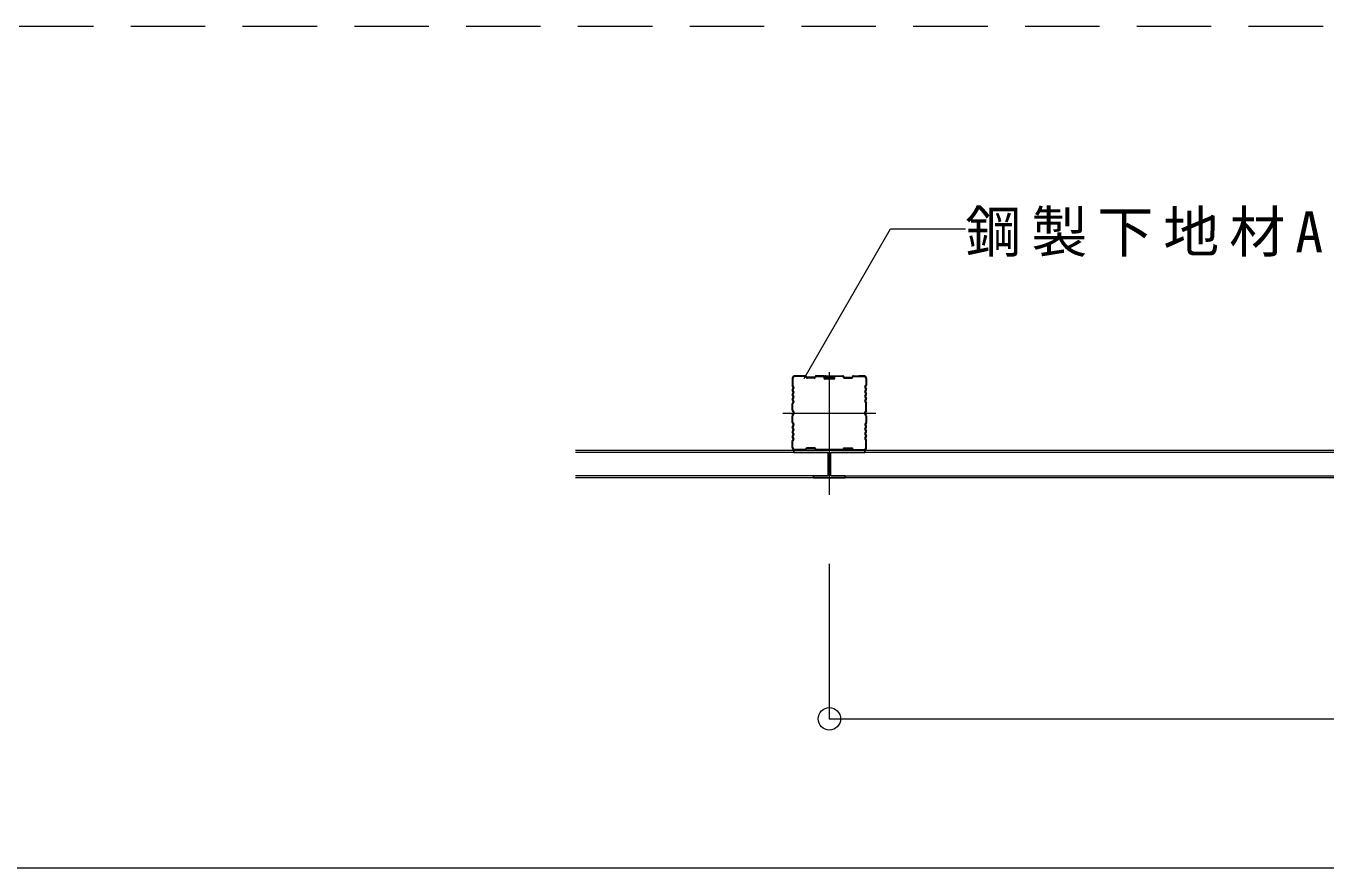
# Model space of a CAD drawing. Units: millimetres on the paper, with parts at other scales. Extents: x -195 to 195, y -140 to 138.
# Drawn here: x -97.81 to -62.92, y -65.29 to -42.71 of the extents above; entities that cross this region are included whole.
import ezdxf

# ---------------------------------------------------------------- set-up
doc = ezdxf.new("R2010")
doc.units = ezdxf.units.MM
doc.header["$PDMODE"] = 32
doc.header["$PDSIZE"] = 0.6
for name, pattern in [('CHAIN1', [8, 5, -1, 1, -1]), ('DASHED1', [1.8, 1.2, -0.6]), ('DASHED2', [3, 2, -1])]:
    doc.linetypes.add(name, pattern=pattern)
for name, color, linetype, lineweight in [('5-0_中心線', 4, 'CHAIN1', 9), ('5-2_メインジョイナー', 3, 'Continuous', 18), ('5-3_クロスジョイナー', 2, 'Continuous', 25), ('5-4_野縁', 4, 'DASHED1', 9), ('5-5_寸法', 4, 'Continuous', 9), ('5-6_文字・矢印', 7, 'Continuous', 18), ('F-3_クロスジョイナー', 3, 'Continuous', 18)]:
    doc.layers.add(name, color=color, linetype=linetype, lineweight=lineweight)
doc.styles.add('ＭＳ ゴシック', font='')
doc.styles.get('ＭＳ ゴシック').set_extended_font_data('MS Gothic')

msp = doc.modelspace()

# ---------------------------------------------------------------- linework, layer by layer
at = {"layer": '5-0_中心線'}
for p, q in [((-76.25, -54.338), (-76.25, -51.988)), ((-77.5, -53.088), (-75, -53.088)), ((-76.25, -55.279), (-76.25, -53.58))]:
    msp.add_line(p, q, dxfattribs=at)
at = {"layer": '5-2_メインジョイナー'}
for p, q in [((-83.066, -54.088), (-31.7, -54.088)), ((-77.2, -54.148), (-83.066, -54.148)), ((-31.7, -54.148), (-75.3, -54.148)), ((-76.675, -54.773), (-83.066, -54.773)), ((-75.825, -54.773), (-31.175, -54.773)), ((-31.175, -54.823), (-83.066, -54.823))]:
    msp.add_line(p, q, dxfattribs=at)
at = {"layer": '5-3_クロスジョイナー'}
for p, q in [((-77.2, -54.088), (-77.2, -54.148)), ((-77.2, -54.148), (-76.93, -54.148)), ((-76.92, -54.148), (-76.305, -54.148)), ((-76.28, -54.173), (-76.28, -54.748)), ((-76.22, -54.748), (-76.22, -54.173)), ((-76.195, -54.148), (-75.58, -54.148)), ((-75.57, -54.148), (-75.3, -54.148)), ((-75.3, -54.148), (-75.3, -54.088)), ((-76.675, -54.773), (-76.675, -54.823)), ((-76.305, -54.773), (-76.675, -54.773)), ((-76.195, -54.773), (-75.825, -54.773)), ((-76.275, -54.823), (-76.225, -54.823))]:
    msp.add_line(p, q, dxfattribs=at)
for points in [[(-76.93, -54.148), (-76.925, -54.138), (-76.92, -54.148)], [(-75.57, -54.148), (-75.575, -54.138), (-75.58, -54.148)], [(-76.675, -54.823), (-75.825, -54.823), (-75.825, -54.773)]]:
    msp.add_lwpolyline(points, dxfattribs=at)
for centre, start, end in [((-76.305, -54.173), 0, 90), ((-76.195, -54.173), 90, 180), ((-76.305, -54.748), 270, 0), ((-76.195, -54.748), 180, 270)]:
    msp.add_arc(centre, 0.025, start, end, dxfattribs=at)
at = {"layer": '5-4_野縁'}
for p, q in [((-77.25, -52.163), (-77.25, -52.338)), ((-77.25, -52.163), (-77.25, -52.338)), ((-77.228, -52.163), (-77.228, -52.338)), ((-76.897, -52.088), (-77.175, -52.088)), ((-76.897, -52.11), (-77.175, -52.11)), ((-76.885, -52.118), (-76.879, -52.13)), ((-76.865, -52.108), (-76.859, -52.119)), ((-76.655, -52.128), (-76.845, -52.128)), ((-76.655, -52.15), (-76.845, -52.15)), ((-76.635, -52.108), (-76.641, -52.119)), ((-76.615, -52.118), (-76.621, -52.13)), ((-76.604, -52.11), (-76.414, -52.11)), ((-76.414, -52.088), (-76.603, -52.088)), ((-76.4, -52.124), (-76.4, -52.141)), ((-76.378, -52.141), (-76.378, -52.124)), ((-76.364, -52.155), (-76.134, -52.155)), ((-76.134, -52.178), (-76.364, -52.178)), ((-76.344, -52.088), (-75.897, -52.088)), ((-75.897, -52.11), (-76.344, -52.11)), ((-76.134, -52.133), (-76.344, -52.133)), ((-76.335, -52.11), (-76.335, -52.133)), ((-76.143, -52.133), (-76.143, -52.155)), ((-75.866, -52.122), (-75.887, -52.128)), ((-75.885, -52.118), (-75.879, -52.13)), ((-75.865, -52.108), (-75.859, -52.119)), ((-75.845, -52.128), (-75.655, -52.128)), ((-75.845, -52.15), (-75.655, -52.15)), ((-75.635, -52.108), (-75.641, -52.119)), ((-75.615, -52.118), (-75.621, -52.13)), ((-75.603, -52.088), (-75.324, -52.088)), ((-75.603, -52.11), (-75.324, -52.11)), ((-75.325, -52.088), (-75.464, -52.088)), ((-75.273, -52.163), (-75.273, -52.338)), ((-75.25, -52.163), (-75.25, -52.338)), ((-75.25, -52.163), (-75.25, -52.338)), ((-77.222, -52.398), (-77.247, -52.35)), ((-77.222, -52.398), (-77.247, -52.35)), ((-77.222, -52.402), (-77.247, -52.45)), ((-77.222, -52.402), (-77.247, -52.45)), ((-77.222, -52.523), (-77.247, -52.475)), ((-77.222, -52.523), (-77.247, -52.475)), ((-77.222, -52.527), (-77.247, -52.575)), ((-77.222, -52.527), (-77.247, -52.575)), ((-77.222, -52.648), (-77.247, -52.6)), ((-77.222, -52.648), (-77.247, -52.6)), ((-77.222, -52.652), (-77.247, -52.7)), ((-77.222, -52.652), (-77.247, -52.7)), ((-77.202, -52.387), (-77.227, -52.339)), ((-77.202, -52.413), (-77.227, -52.461)), ((-77.202, -52.512), (-77.227, -52.465)), ((-77.202, -52.538), (-77.227, -52.586)), ((-77.202, -52.637), (-77.227, -52.589)), ((-77.202, -52.663), (-77.227, -52.711)), ((-75.298, -52.387), (-75.273, -52.339)), ((-75.298, -52.413), (-75.273, -52.461)), ((-75.298, -52.512), (-75.273, -52.464)), ((-75.298, -52.538), (-75.273, -52.586)), ((-75.298, -52.637), (-75.273, -52.589)), ((-75.298, -52.663), (-75.273, -52.711)), ((-75.278, -52.398), (-75.253, -52.35)), ((-75.278, -52.398), (-75.253, -52.35)), ((-75.278, -52.402), (-75.253, -52.45)), ((-75.278, -52.402), (-75.253, -52.45)), ((-75.278, -52.523), (-75.253, -52.475)), ((-75.278, -52.523), (-75.253, -52.475)), ((-75.278, -52.527), (-75.253, -52.575)), ((-75.278, -52.527), (-75.253, -52.575)), ((-75.278, -52.648), (-75.253, -52.6)), ((-75.278, -52.648), (-75.253, -52.6)), ((-75.278, -52.652), (-75.253, -52.7)), ((-75.278, -52.652), (-75.253, -52.7)), ((-77.25, -53.013), (-77.25, -52.838)), ((-77.222, -52.773), (-77.247, -52.725)), ((-77.222, -52.773), (-77.247, -52.725)), ((-77.222, -52.777), (-77.247, -52.825)), ((-77.222, -52.777), (-77.247, -52.825)), ((-77.246, -53.026), (-77.212, -53.085)), ((-77.228, -53.013), (-77.228, -52.838)), ((-77.202, -52.762), (-77.227, -52.714)), ((-77.202, -52.788), (-77.227, -52.836)), ((-77.227, -53.015), (-77.193, -53.074)), ((-75.273, -53.015), (-75.307, -53.074)), ((-75.298, -52.762), (-75.273, -52.714)), ((-75.298, -52.788), (-75.273, -52.836)), ((-75.298, -52.788), (-75.273, -52.836)), ((-75.254, -53.026), (-75.288, -53.085)), ((-75.278, -52.773), (-75.253, -52.725)), ((-75.278, -52.773), (-75.253, -52.725)), ((-75.278, -52.777), (-75.253, -52.825)), ((-75.278, -52.777), (-75.253, -52.825)), ((-75.273, -53.013), (-75.273, -52.838)), ((-75.25, -53.013), (-75.25, -52.838)), ((-77.25, -53.338), (-77.25, -53.163)), ((-77.247, -53.349), (-77.222, -53.397)), ((-77.246, -53.149), (-77.212, -53.09)), ((-77.228, -53.338), (-77.228, -53.163)), ((-77.227, -53.161), (-77.193, -53.101)), ((-77.227, -53.339), (-77.202, -53.387)), ((-77.217, -53.088), (-77.19, -53.088)), ((-75.273, -53.161), (-75.307, -53.101)), ((-75.273, -53.339), (-75.298, -53.387)), ((-75.273, -53.339), (-75.298, -53.387)), ((-75.254, -53.149), (-75.288, -53.09)), ((-75.253, -53.349), (-75.278, -53.397)), ((-75.273, -53.163), (-75.273, -53.338)), ((-75.25, -53.163), (-75.25, -53.325)), ((-75.25, -53.175), (-75.25, -53.338)), ((-77.222, -53.402), (-77.247, -53.45)), ((-77.222, -53.522), (-77.247, -53.475)), ((-77.222, -53.527), (-77.247, -53.575)), ((-77.222, -53.647), (-77.247, -53.6)), ((-77.222, -53.652), (-77.247, -53.7)), ((-77.222, -53.772), (-77.247, -53.725)), ((-77.202, -53.412), (-77.227, -53.46)), ((-77.202, -53.512), (-77.227, -53.464)), ((-77.202, -53.537), (-77.227, -53.585)), ((-77.202, -53.637), (-77.227, -53.589)), ((-77.202, -53.662), (-77.227, -53.71)), ((-77.202, -53.762), (-77.227, -53.714)), ((-75.298, -53.412), (-75.273, -53.46)), ((-75.298, -53.512), (-75.273, -53.464)), ((-75.298, -53.537), (-75.273, -53.585)), ((-75.298, -53.637), (-75.273, -53.589)), ((-75.298, -53.662), (-75.273, -53.71)), ((-75.298, -53.762), (-75.273, -53.714)), ((-75.278, -53.402), (-75.253, -53.45)), ((-75.278, -53.522), (-75.253, -53.475)), ((-75.278, -53.527), (-75.253, -53.575)), ((-75.278, -53.647), (-75.253, -53.6)), ((-75.278, -53.652), (-75.253, -53.7)), ((-75.278, -53.772), (-75.253, -53.725)), ((-77.25, -54.013), (-77.25, -53.838)), ((-77.25, -54.013), (-77.25, -53.863)), ((-77.222, -53.777), (-77.247, -53.825)), ((-77.228, -54.013), (-77.228, -53.837)), ((-77.202, -53.787), (-77.227, -53.835)), ((-76.903, -54.065), (-77.175, -54.065)), ((-76.867, -54.059), (-76.868, -54.061)), ((-76.647, -54.025), (-76.853, -54.025)), ((-76.647, -54.048), (-76.853, -54.048)), ((-76.633, -54.059), (-76.632, -54.061)), ((-75.897, -54.065), (-76.597, -54.065)), ((-75.879, -54.046), (-75.885, -54.058)), ((-75.859, -54.056), (-75.865, -54.068)), ((-75.845, -54.025), (-75.655, -54.025)), ((-75.845, -54.048), (-75.655, -54.048)), ((-75.635, -54.068), (-75.641, -54.056)), ((-75.615, -54.058), (-75.621, -54.046)), ((-75.603, -54.065), (-75.323, -54.065)), ((-75.298, -53.787), (-75.273, -53.835)), ((-75.278, -53.777), (-75.253, -53.825)), ((-75.273, -54.013), (-75.273, -53.838)), ((-75.25, -54.013), (-75.25, -53.838)), ((-75.25, -54.013), (-75.25, -53.863)), ((-77.25, -54.088), (-77.25, -54.088)), ((-77.176, -54.088), (-77.035, -54.088)), ((-76.903, -54.088), (-77.175, -54.088)), ((-75.897, -54.088), (-76.597, -54.088)), ((-75.603, -54.088), (-75.323, -54.088))]:
    msp.add_line(p, q, dxfattribs=at)
for centre, radius, start, end in [((-77.175, -52.163), 0.075, 90, 180), ((-77.175, -52.163), 0.0525, 90, 180), ((-76.897, -52.124), 0.0365, 27, 90), ((-76.897, -52.124), 0.014, 27, 90), ((-76.845, -52.113), 0.0375, 207, 270), ((-76.845, -52.113), 0.015, 207, 270), ((-76.655, -52.113), 0.015, 270, 333), ((-76.655, -52.113), 0.0375, 270, 333), ((-76.603, -52.124), 0.0365, 90, 153), ((-76.603, -52.124), 0.014, 90, 153), ((-76.414, -52.124), 0.0365, 0, 90), ((-76.414, -52.124), 0.014, 0, 90), ((-76.364, -52.141), 0.0365, 180, 270), ((-76.344, -52.121), 0.0337, 90, 180), ((-76.344, -52.121), 0.0337, 180, 270), ((-76.364, -52.141), 0.014, 180, 270), ((-76.344, -52.121), 0.0113, 90, 180), ((-76.344, -52.121), 0.0113, 180, 270), ((-76.134, -52.144), 0.0338, 0, 90), ((-76.134, -52.144), 0.0113, 0, 90), ((-76.134, -52.144), 0.0338, 270, 0), ((-76.134, -52.144), 0.0113, 270, 0), ((-75.897, -52.124), 0.0365, 27, 90), ((-75.897, -52.124), 0.014, 27, 90), ((-75.845, -52.113), 0.0375, 207, 270), ((-75.845, -52.113), 0.015, 207, 270), ((-75.655, -52.113), 0.015, 270, 333), ((-75.655, -52.113), 0.0375, 270, 333), ((-75.603, -52.124), 0.0365, 90, 153), ((-75.603, -52.124), 0.014, 90, 153), ((-75.325, -52.163), 0.075, 0, 90), ((-75.325, -52.163), 0.0525, 0, 90), ((-77.224, -52.338), 0.0265, 180, 207.4785), ((-77.224, -52.338), 0.0265, 180, 207.4785), ((-77.224, -52.463), 0.0265, 152.5215, 207.4785), ((-77.224, -52.463), 0.0265, 152.5215, 207.4785), ((-77.224, -52.588), 0.0265, 152.5215, 207.4785), ((-77.224, -52.588), 0.0265, 152.5215, 207.4785), ((-77.224, -52.338), 0.004, 180, 207.4785), ((-77.224, -52.463), 0.004, 152.5215, 207.4785), ((-77.224, -52.588), 0.004, 152.5215, 207.4785), ((-77.227, -52.4), 0.005, 332.5215, 27.4785), ((-77.227, -52.4), 0.005, 332.5215, 27.4785), ((-77.227, -52.525), 0.005, 332.5215, 27.4785), ((-77.227, -52.525), 0.005, 332.5215, 27.4785), ((-77.227, -52.65), 0.005, 332.5215, 27.4785), ((-77.227, -52.65), 0.005, 332.5215, 27.4785), ((-77.227, -52.4), 0.0275, 332.5215, 27.4785), ((-77.227, -52.525), 0.0275, 332.5215, 27.4785), ((-77.227, -52.65), 0.0275, 332.5215, 27.4785), ((-75.273, -52.4), 0.0275, 152.5215, 207.4785), ((-75.273, -52.525), 0.0275, 152.5215, 207.4785), ((-75.273, -52.65), 0.0275, 152.5215, 207.4785), ((-75.273, -52.4), 0.005, 152.5215, 207.4785), ((-75.273, -52.4), 0.005, 152.5215, 207.4785), ((-75.273, -52.525), 0.005, 152.5215, 207.4785), ((-75.273, -52.525), 0.005, 152.5215, 207.4785), ((-75.273, -52.65), 0.005, 152.5215, 207.4785), ((-75.273, -52.65), 0.005, 152.5215, 207.4785), ((-75.277, -52.338), 0.004, 332.5215, 0), ((-75.277, -52.463), 0.004, 332.5215, 27.4785), ((-75.277, -52.588), 0.004, 332.5215, 27.4785), ((-75.277, -52.338), 0.0265, 332.5215, 0), ((-75.277, -52.338), 0.0265, 332.5215, 0), ((-75.277, -52.463), 0.0265, 332.5215, 27.4785), ((-75.277, -52.463), 0.0265, 332.5215, 27.4785), ((-75.277, -52.588), 0.0265, 332.5215, 27.4785), ((-75.277, -52.588), 0.0265, 332.5215, 27.4785), ((-77.224, -52.713), 0.0265, 152.5215, 207.4785), ((-77.224, -52.713), 0.0265, 152.5215, 207.4785), ((-77.224, -52.838), 0.0265, 152.5215, 180), ((-77.224, -52.838), 0.0265, 152.5215, 180), ((-77.224, -53.013), 0.0265, 180, 210.052), ((-77.224, -52.713), 0.004, 152.5215, 207.4785), ((-77.224, -52.838), 0.004, 152.5215, 180), ((-77.224, -53.013), 0.004, 180, 210.052), ((-77.227, -52.775), 0.005, 332.5215, 27.4785), ((-77.227, -52.775), 0.005, 332.5215, 27.4785), ((-77.227, -52.775), 0.0275, 332.5215, 27.4785), ((-75.273, -52.775), 0.0275, 152.5215, 207.4785), ((-75.273, -52.775), 0.005, 152.5215, 207.4785), ((-75.273, -52.775), 0.005, 152.5215, 207.4785), ((-75.277, -53.013), 0.004, 329.9479, 360), ((-75.277, -52.713), 0.004, 332.5215, 27.4785), ((-75.277, -52.838), 0.004, 0, 27.4785), ((-75.277, -53.013), 0.0265, 329.9479, 360), ((-75.277, -52.713), 0.0265, 332.5215, 27.4785), ((-75.277, -52.713), 0.0265, 332.5215, 27.4785), ((-75.277, -52.838), 0.0265, 0, 27.4785), ((-75.277, -52.838), 0.0265, 0, 27.4785), ((-77.224, -53.163), 0.0265, 149.9479, 180), ((-77.225, -53.338), 0.025, 180, 207.4785), ((-77.224, -53.163), 0.005, 149.9479, 180), ((-77.224, -53.163), 0.004, 149.9479, 180), ((-77.225, -53.338), 0.0025, 180, 207.4785), ((-77.217, -53.088), 0.005, 329.9479, 30.0521), ((-77.217, -53.088), 0.0275, 329.9479, 30.0521), ((-75.283, -53.088), 0.0275, 149.9479, 210.0521), ((-75.283, -53.088), 0.005, 149.9479, 210.0521), ((-75.277, -53.163), 0.004, 0, 30.0521), ((-75.275, -53.338), 0.0025, 332.5215, 0), ((-75.275, -53.338), 0.0025, 332.5215, 0), ((-75.275, -53.338), 0.0025, 332.5215, 0), ((-75.275, -53.338), 0.0025, 332.5215, 0), ((-75.277, -53.163), 0.0265, 0, 30.0521), ((-75.275, -53.338), 0.025, 332.5215, 0), ((-75.275, -53.338), 0.025, 332.5215, 0), ((-75.275, -53.338), 0.025, 332.5215, 0), ((-75.275, -53.338), 0.025, 332.5215, 0), ((-77.224, -53.462), 0.0265, 152.5215, 207.4785), ((-77.224, -53.587), 0.0265, 152.5215, 207.4785), ((-77.224, -53.712), 0.0265, 152.5215, 207.4785), ((-77.224, -53.462), 0.004, 152.5215, 207.4785), ((-77.224, -53.587), 0.004, 152.5215, 207.4785), ((-77.224, -53.712), 0.004, 152.5215, 207.4785), ((-77.227, -53.4), 0.005, 332.5215, 27.4785), ((-77.227, -53.525), 0.005, 332.5215, 27.4785), ((-77.227, -53.65), 0.005, 332.5215, 27.4785), ((-77.227, -53.4), 0.0275, 332.5215, 27.4785), ((-77.227, -53.525), 0.0275, 332.5215, 27.4785), ((-77.227, -53.65), 0.0275, 332.5215, 27.4785), ((-75.273, -53.4), 0.0275, 152.5215, 207.4785), ((-75.273, -53.525), 0.0275, 152.5215, 207.4785), ((-75.273, -53.65), 0.0275, 152.5215, 207.4785), ((-75.273, -53.4), 0.005, 152.5215, 207.4785), ((-75.273, -53.525), 0.005, 152.5215, 207.4785), ((-75.273, -53.65), 0.005, 152.5215, 207.4785), ((-75.277, -53.462), 0.004, 332.5215, 27.4785), ((-75.277, -53.587), 0.004, 332.5215, 27.4785), ((-75.277, -53.712), 0.004, 332.5215, 27.4785), ((-75.277, -53.462), 0.0265, 332.5215, 27.4785), ((-75.277, -53.587), 0.0265, 332.5215, 27.4785), ((-75.277, -53.712), 0.0265, 332.5215, 27.4785), ((-77.224, -53.837), 0.0265, 152.5215, 180.793), ((-77.175, -54.013), 0.075, 180, 270), ((-77.224, -53.837), 0.004, 152.5215, 180.793), ((-77.175, -54.013), 0.0525, 180, 270), ((-77.227, -53.775), 0.005, 332.5215, 27.4785), ((-77.227, -53.775), 0.0275, 332.5215, 27.4785), ((-76.903, -54.051), 0.014, 270, 345), ((-76.903, -54.051), 0.0365, 270, 345), ((-76.853, -54.063), 0.0375, 90, 165), ((-76.853, -54.063), 0.015, 90, 165), ((-76.647, -54.063), 0.0375, 15, 90), ((-76.647, -54.063), 0.015, 15, 90), ((-76.597, -54.051), 0.0365, 195, 270), ((-76.597, -54.051), 0.014, 195, 270), ((-75.897, -54.051), 0.014, 270, 333), ((-75.897, -54.051), 0.0365, 270, 333), ((-75.845, -54.063), 0.0375, 90, 153), ((-75.845, -54.063), 0.015, 90, 153), ((-75.655, -54.063), 0.0375, 27, 90), ((-75.655, -54.063), 0.015, 27, 90), ((-75.603, -54.051), 0.0365, 207, 270), ((-75.603, -54.051), 0.014, 207, 270), ((-75.325, -54.013), 0.075, 270, 0), ((-75.325, -54.013), 0.0525, 270, 0), ((-75.273, -53.775), 0.0275, 152.5215, 207.4785), ((-75.273, -53.775), 0.005, 152.5215, 207.4785), ((-75.277, -53.837), 0.004, 0, 27.4785), ((-75.277, -53.837), 0.0265, 0, 27.4785)]:
    msp.add_arc(centre, radius, start, end, dxfattribs=at)
at = {"layer": '5-5_寸法'}
for q in [(-76.25, -57.134), (-30.75, -61.29)]:
    msp.add_line((-76.25, -61.29), q, dxfattribs=at)
at = {"layer": '5-5_寸法', "color": 7}
msp.add_point((-76.25, -61.29), dxfattribs=at)
at = {"layer": '5-6_文字・矢印'}
msp.add_lwpolyline([(-76.923, -52.158), (-74.609, -48.15), (-72.6, -48.15)], dxfattribs=at)
at = {"layer": 'F-3_クロスジョイナー', "linetype": 'DASHED2'}
msp.add_line((-191, -42.708), (-2, -42.708), dxfattribs=at)
at = {"layer": 'F-3_クロスジョイナー'}
msp.add_line((-191, -65.29), (-2, -65.29), dxfattribs=at)

# ---------------------------------------------------------------- texts
at = {"layer": '5-6_文字・矢印', "insert": (-72.6, -48.9), "char_height": 1.1, "attachment_point": 7, "style": 'ＭＳ ゴシック'}
msp.add_mtext('\\T1.18;鋼製下地材A', dxfattribs=at)

doc.saveas('drawing.dxf')
